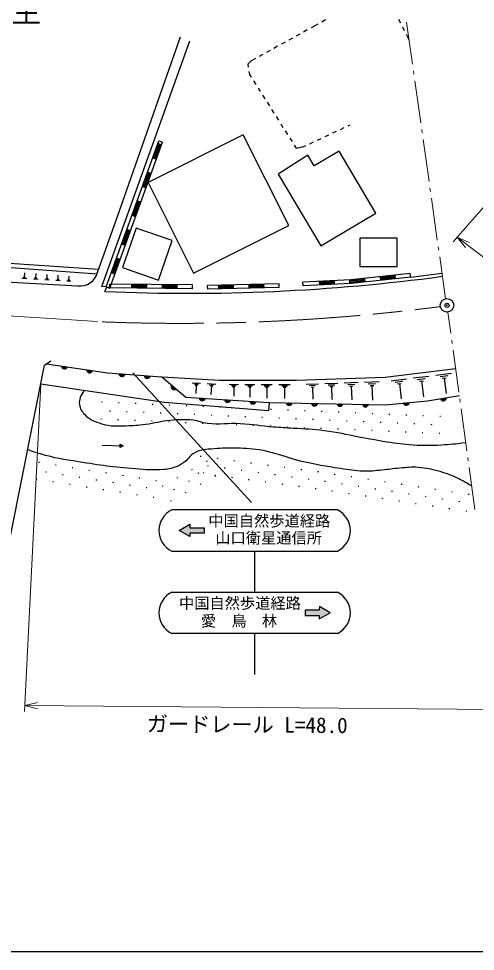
# Model space of a CAD drawing. Units: millimetres, scale not verified. Extents: x 40000 to 680000, y 20000 to 380000.
# Drawn here: x 109396 to 163350, y 205000 to 315156 of the extents above; entities that cross this region are included whole.
import ezdxf
from ezdxf.enums import TextEntityAlignment as Align

# ---------------------------------------------------------------- set-up
doc = ezdxf.new("R2010")
doc.units = ezdxf.units.MM
doc.header["$LTSCALE"] = 1000
doc.header["$PDMODE"] = 32
doc.header["$PDSIZE"] = 500
doc.linetypes.add('CHAIN', pattern=[18.5, 12, -1.5, 3.5, -1.5])
for name, color, linetype, lineweight in [('M-BGD', 7, 'Continuous', 25), ('M-BMK', 2, 'CHAIN', 13), ('M-BMK-HTXT', 7, 'Continuous', 13), ('M-BMK-SRVR', 3, 'Continuous', 25), ('M-STR-HTXT', 7, 'Continuous', 13), ('M-STR-STRC', 7, 'Continuous', 25), ('M-TTL-BAND', 7, 'Continuous', 25)]:
    doc.layers.add(name, color=color, linetype=linetype, lineweight=lineweight)
doc.layers.add('M-OTRS', color=6, linetype='Continuous')
doc.styles.add('ＭＳ ゴシック', font='')
doc.styles.get('ＭＳ ゴシック').set_extended_font_data('MS Gothic')

msp = doc.modelspace()

# ---------------------------------------------------------------- hatches: boundary and pattern name
at = {"layer": 'M-STR-STRC'}
for points in [[(129627, 254385), (129628, 254009), (128343, 254709), (129624, 255467), (129627, 255002), (131293, 255006), (131294, 254385)], [(144917, 244665), (144916, 244289), (146202, 244989), (144920, 245747), (144918, 245282), (143252, 245286), (143251, 244665)]]:
    msp.add_hatch(color=256, dxfattribs=at).paths.add_polyline_path(points)

# ---------------------------------------------------------------- linework, layer by layer
at = {"layer": 'M-BGD'}
for p, q in [((154543, 314617), (154321, 315065)), ((144477, 314358), (143936, 314060)), ((144760, 314516), (144477, 314358)), ((145633, 315003), (145196, 314760)), ((154987, 313721), (154765, 314169)), ((141746, 312855), (141308, 312614)), ((142622, 313337), (142184, 313096)), ((143498, 313819), (143060, 313578)), ((155515, 312655), (155209, 313273)), ((139993, 311891), (139555, 311650)), ((140870, 312373), (140432, 312132)), ((138241, 310927), (137803, 310686)), ((139117, 311409), (138679, 311168)), ((136824, 310147), (136456, 309795)), ((136456, 309795), (136518, 309425)), ((137365, 310445), (136824, 310147)), ((136601, 308932), (136664, 308562)), ((136664, 308562), (136874, 308230)), ((137142, 307808), (137410, 307386)), ((137678, 306964), (137946, 306541)), ((138213, 306119), (138481, 305697)), ((138749, 305275), (139017, 304852)), ((139285, 304430), (139553, 304008)), ((139820, 303586), (140088, 303164)), ((140356, 302741), (140624, 302319)), ((140892, 301897), (141160, 301475)), ((146495, 301652), (146948, 301865)), ((147400, 302077), (147853, 302290)), ((148305, 302502), (148578, 302631)), ((141428, 301053), (141695, 300630)), ((144685, 300802), (145137, 301015)), ((145590, 301227), (146043, 301440)), ((119728, 283495), (125951, 300719)), ((120151, 283342), (126374, 300567)), ((125317, 298701), (125929, 300394)), ((125402, 298670), (126013, 300363)), ((125486, 298640), (126098, 300333)), ((125571, 298609), (126182, 300302)), ((126267, 300271), (125844, 300424)), ((125951, 300719), (126374, 300567)), ((141963, 300208), (142174, 299877)), ((142174, 299877), (143054, 300037)), ((143054, 300037), (143327, 300165)), ((143780, 300377), (144232, 300590)), ((125232, 298731), (125656, 298578)), ((124094, 295315), (124705, 297008)), ((124178, 295284), (124790, 296977)), ((124263, 295254), (124875, 296947)), ((124348, 295223), (124959, 296916)), ((125044, 296886), (124621, 297038)), ((124009, 295346), (124432, 295193)), ((122871, 291929), (123482, 293622)), ((122955, 291899), (123567, 293591)), ((123040, 291868), (123651, 293561)), ((123125, 291837), (123736, 293530)), ((123821, 293500), (123398, 293653)), ((122786, 291960), (123209, 291807)), ((121647, 288543), (122259, 290236)), ((121732, 288513), (122344, 290206)), ((121817, 288482), (122428, 290175)), ((121901, 288452), (122513, 290144)), ((122598, 290114), (122174, 290267)), ((121563, 288574), (121986, 288421)), ((120424, 285157), (121036, 286850)), ((120509, 285127), (121121, 286820)), ((120594, 285096), (121205, 286789)), ((120678, 285066), (121290, 286759)), ((121374, 286728), (120951, 286881)), ((110354, 284422), (109790, 284453)), ((110220, 284571), (109939, 284586)), ((110080, 284578), (110110, 285142)), ((111686, 284349), (111143, 284379)), ((111558, 284493), (111286, 284507)), ((111422, 284500), (111452, 285044)), ((113000, 284277), (112475, 284306)), ((112876, 284415), (112614, 284430)), ((112745, 284423), (112774, 284947)), ((114294, 284206), (113789, 284234)), ((114175, 284340), (113922, 284353)), ((114048, 284346), (114076, 284852)), ((115455, 284265), (115212, 284278)), ((115333, 284271), (115360, 284758)), ((120340, 285188), (120763, 285035)), ((148636, 284318), (142978, 284044)), ((146729, 283775), (146707, 284224)), ((148527, 283862), (148505, 284312)), ((148643, 284228), (148510, 284222)), ((155666, 285062), (148636, 284318)), ((148643, 284228), (150305, 284404)), ((150315, 284315), (148650, 284138)), ((148657, 284049), (150324, 284225)), ((155713, 284614), (148671, 283869)), ((150343, 284046), (150296, 284494)), ((152086, 284683), (152133, 284236)), ((153885, 284783), (152095, 284594)), ((153895, 284694), (152105, 284504)), ((153904, 284604), (152114, 284415)), ((153914, 284515), (152124, 284325)), ((153923, 284425), (153876, 284873)), ((155713, 284614), (155666, 285062)), ((155713, 284614), (159405, 285110)), ((115569, 284137), (115083, 284163)), ((119728, 283495), (120151, 283342)), ((120148, 283345), (120152, 283795)), ((129937, 283253), (120148, 283345)), ((129941, 283703), (120152, 283795)), ((122741, 283770), (122737, 283321)), ((124538, 283394), (122738, 283411)), ((124539, 283484), (122739, 283501)), ((124540, 283664), (122740, 283681)), ((124539, 283574), (122740, 283591)), ((124537, 283304), (124541, 283754)), ((126341, 283737), (126337, 283287)), ((128138, 283360), (126338, 283377)), ((128139, 283540), (126339, 283557)), ((128138, 283450), (126339, 283467)), ((128140, 283630), (126340, 283647)), ((128137, 283270), (128141, 283720)), ((129937, 283253), (129941, 283703)), ((140179, 283852), (131718, 283638)), ((131729, 283189), (131718, 283638)), ((140191, 283402), (131729, 283189)), ((132982, 283670), (132993, 283220)), ((134783, 283626), (132984, 283580)), ((134785, 283536), (132986, 283490)), ((134788, 283446), (132988, 283400)), ((134790, 283356), (132991, 283310)), ((134792, 283266), (134781, 283716)), ((136580, 283761), (136592, 283311)), ((138382, 283717), (136583, 283671)), ((138384, 283627), (136585, 283581)), ((138387, 283537), (136587, 283491)), ((138389, 283447), (136589, 283401)), ((138391, 283357), (138380, 283807)), ((140191, 283402), (140179, 283852)), ((143000, 283594), (142978, 284044)), ((148671, 283869), (143000, 283594)), ((144909, 284137), (144931, 283688)), ((146712, 284135), (144914, 284047)), ((146716, 284045), (144918, 283958)), ((146720, 283955), (144922, 283868)), ((146725, 283865), (144927, 283778)), ((148514, 284132), (148650, 284138)), ((148657, 284049), (148518, 284042)), ((148523, 283952), (148664, 283959)), ((150334, 284136), (148664, 283959)), ((158693, 273052), (160519, 273278)), ((129900, 272145), (130891, 272092)), ((145574, 272070), (147110, 272123)), ((147859, 272149), (149495, 272205)), ((150242, 272231), (151982, 272291)), ((153408, 272400), (155227, 272624)), ((153891, 272228), (154801, 272341)), ((155990, 272718), (157871, 272951)), ((156489, 272541), (157430, 272658)), ((156754, 272335), (157224, 272393)), ((156989, 272364), (157221, 270483)), ((159178, 272880), (160090, 272993)), ((159434, 272680), (159890, 272737)), ((159662, 272709), (159888, 270883)), ((130141, 272008), (130636, 271981)), ((130258, 271878), (130506, 271864)), ((130382, 271871), (130328, 270881)), ((131682, 272048), (132687, 271994)), ((131926, 271909), (132429, 271882)), ((132045, 271777), (132296, 271763)), ((132171, 271770), (132116, 270764)), ((134260, 271968), (135363, 271966)), ((134536, 271830), (135087, 271829)), ((134673, 271691), (134949, 271691)), ((134811, 271691), (134809, 270588)), ((136115, 271965), (137315, 271963)), ((136415, 271814), (137015, 271813)), ((136564, 271664), (136864, 271663)), ((136714, 271664), (136712, 270464)), ((138064, 271961), (139365, 271959)), ((138389, 271798), (139040, 271797)), ((138551, 271635), (138877, 271635)), ((138714, 271635), (138712, 270334)), ((140145, 271958), (141486, 271955)), ((140480, 271789), (141150, 271788)), ((140647, 271622), (140983, 271621)), ((140815, 271621), (140813, 270281)), ((143381, 271994), (144822, 272043)), ((143748, 271826), (144468, 271851)), ((143934, 271652), (144294, 271665)), ((144114, 271658), (144164, 270218)), ((145964, 271891), (146732, 271917)), ((146163, 271705), (146547, 271719)), ((146355, 271712), (146408, 270176)), ((148275, 271958), (149093, 271987)), ((148487, 271761), (148896, 271775)), ((148691, 271768), (148748, 270133)), ((150685, 272029), (151554, 272059)), ((150910, 271819), (151344, 271834)), ((151127, 271826), (151187, 270087)), ((154146, 272029), (154601, 272085)), ((154374, 272057), (154598, 270238)), ((119177, 269898), (119276, 269894)), ((120133, 268857), (120233, 268853)), ((121175, 269814), (121275, 269809)), ((123173, 269729), (123273, 269724)), ((125171, 269644), (125271, 269640)), ((127169, 269559), (127269, 269555)), ((129168, 269474), (129267, 269470)), ((131166, 269389), (131266, 269385)), ((133164, 269304), (133264, 269300)), ((139159, 269050), (139258, 269045)), ((141157, 268965), (141257, 268960)), ((143155, 268880), (143255, 268876)), ((145153, 268795), (145253, 268791)), ((119092, 267900), (119192, 267896)), ((121090, 267815), (121190, 267811)), ((122131, 268772), (122231, 268768)), ((123088, 267731), (123188, 267726)), ((124130, 268687), (124229, 268683)), ((126128, 268602), (126228, 268598)), ((128126, 268517), (128226, 268513)), ((130124, 268433), (130224, 268428)), ((132122, 268348), (132222, 268343)), ((134121, 268263), (134220, 268259)), ((136119, 268178), (136219, 268174)), ((138117, 268093), (138217, 268089)), ((140115, 268008), (140215, 268004)), ((142113, 267923), (142213, 267919)), ((144112, 267838), (144211, 267834)), ((146110, 267753), (146210, 267749)), ((147151, 268710), (147251, 268706)), ((149150, 268625), (149249, 268621)), ((151148, 268540), (151248, 268536)), ((153146, 268455), (153246, 268451)), ((155144, 268371), (155244, 268366)), ((157142, 268286), (157242, 268281)), ((159140, 268201), (159240, 268197)), ((125086, 267646), (125186, 267641)), ((127084, 267561), (127184, 267557)), ((129083, 267476), (129183, 267472)), ((131081, 267391), (131181, 267387)), ((133079, 267306), (133179, 267302)), ((135077, 267221), (135177, 267217)), ((137075, 267136), (137175, 267132)), ((139074, 267051), (139174, 267047)), ((141072, 266967), (141172, 266962)), ((143070, 266882), (143170, 266877)), ((145068, 266797), (145168, 266793)), ((147066, 266712), (147166, 266708)), ((148108, 267669), (148208, 267664)), ((149065, 266627), (149165, 266623)), ((150106, 267584), (150206, 267579)), ((152104, 267499), (152204, 267495)), ((154103, 267414), (154202, 267410)), ((156101, 267329), (156201, 267325)), ((158099, 267244), (158199, 267240)), ((151063, 266542), (151163, 266538)), ((153061, 266457), (153161, 266453)), ((155059, 266372), (155159, 266368)), ((157057, 266287), (157157, 266283)), ((159056, 266203), (159156, 266198)), ((119261, 264793), (121759, 264686)), ((121376, 264515), (121392, 264890)), ((121759, 264686), (121376, 264515)), ((121392, 264890), (121759, 264686)), ((130841, 263491), (130940, 263477)), ((111756, 262772), (111855, 262756)), ((113733, 262463), (113831, 262448)), ((131605, 262881), (131692, 262930)), ((131701, 262368), (131800, 262355)), ((132824, 263229), (132923, 263216)), ((134806, 262967), (134905, 262954)), ((136789, 262705), (136888, 262692)), ((138772, 262443), (138871, 262430)), ((140755, 262182), (140854, 262169)), ((112590, 261629), (112689, 261614)), ((114566, 261321), (114665, 261306)), ((115709, 262155), (115807, 262140)), ((117685, 261847), (117784, 261831)), ((119661, 261539), (119760, 261523)), ((121637, 261230), (121736, 261215)), ((129863, 261898), (129950, 261947)), ((130579, 261508), (130678, 261495)), ((131226, 261519), (131313, 261568)), ((132562, 261246), (132661, 261233)), ((132588, 261140), (132675, 261189)), ((133684, 262106), (133783, 262093)), ((135667, 261845), (135766, 261832)), ((137650, 261583), (137749, 261570)), ((139632, 261321), (139732, 261308)), ((142738, 261920), (142837, 261907)), ((144704, 261675), (144803, 261660)), ((144720, 261658), (144819, 261645)), ((146682, 261377), (146781, 261362)), ((148660, 261079), (148759, 261064)), ((111448, 260796), (111547, 260780)), ((113424, 260487), (113523, 260472)), ((115400, 260179), (115499, 260164)), ((116543, 261013), (116641, 260998)), ((118519, 260705), (118617, 260689)), ((120495, 260396), (120594, 260381)), ((122471, 260088), (122570, 260073)), ((123613, 260922), (123712, 260907)), ((125589, 260614), (125688, 260598)), ((126380, 259931), (126467, 259980)), ((128122, 260914), (128209, 260963)), ((129484, 260535), (129571, 260584)), ((130847, 260156), (130934, 260205)), ((134545, 260984), (134644, 260971)), ((136527, 260722), (136626, 260709)), ((138510, 260461), (138609, 260448)), ((140493, 260199), (140592, 260186)), ((141615, 261059), (141714, 261046)), ((143598, 260798), (143697, 260784)), ((145544, 260537), (145643, 260522)), ((147522, 260239), (147621, 260224)), ((150637, 260782), (150736, 260767)), ((152615, 260484), (152714, 260469)), ((154593, 260186), (154692, 260171)), ((117376, 259871), (117475, 259855)), ((119353, 259562), (119451, 259547)), ((121329, 259254), (121427, 259239)), ((123305, 258946), (123404, 258930)), ((124447, 259780), (124546, 259764)), ((127743, 259552), (127830, 259601)), ((129105, 259173), (129192, 259222)), ((142476, 259937), (142575, 259924)), ((144407, 259697), (144505, 259682)), ((144459, 259675), (144558, 259662)), ((146384, 259399), (146483, 259385)), ((148362, 259102), (148461, 259087)), ((149500, 259942), (149599, 259927)), ((151477, 259644), (151576, 259629)), ((153455, 259346), (153554, 259331)), ((155433, 259048), (155532, 259034)), ((156571, 259888), (156670, 259874)), ((158548, 259591), (158647, 259576)), ((160526, 259293), (160625, 259278)), ((162504, 258995), (162603, 258980)), ((125281, 258638), (125380, 258622)), ((127364, 258189), (127451, 258238)), ((150340, 258804), (150439, 258789)), ((152317, 258506), (152416, 258491)), ((154295, 258208), (154394, 258194)), ((156273, 257911), (156372, 257896)), ((157411, 258751), (157510, 258736)), ((159388, 258453), (159487, 258438)), ((161366, 258155), (161465, 258140)), ((158251, 257613), (158349, 257598)), ((160228, 257315), (160327, 257300)), ((162206, 257018), (162305, 257003))]:
    msp.add_line(p, q, dxfattribs=at)
for points in [[(118716, 285195), (121104, 291923), (128499, 312992)], [(119592, 282936), (119804, 283491), (119242, 283520), (129624, 312535)], [(60082, 290240), (83439, 288266), (104174, 286567), (118845, 285559)], [(60135, 289728), (83399, 287780), (104137, 286081), (118662, 285017)], [(60357, 287594), (82727, 285821), (103523, 284295), (116384, 283591)], [(107697, 247059), (107089, 247491), (112463, 274234), (113189, 274757)], [(112684, 274393), (119890, 273323), (126294, 272843), (129144, 270457)], [(126294, 272843), (133137, 272470), (142224, 272454), (152707, 272817), (161020, 273843)], [(139008, 269814), (138910, 268825), (126614, 269804), (112009, 271974)], [(129144, 270457), (139008, 269814), (152710, 269560), (157685, 270025), (161459, 270629)]]:
    msp.add_lwpolyline(points, dxfattribs=at)
for points in [[(124694, 295821), (130060, 285097), (141300, 290722), (135935, 301446)], [(143554, 299019), (140053, 296795), (145095, 288322), (151608, 292198), (147251, 299520), (144296, 297761)], [(123260, 290414), (121660, 285756), (125936, 284288), (127536, 288946)], [(149714, 285869), (154133, 285869), (154133, 289247), (149714, 289247)]]:
    msp.add_lwpolyline(points, close=True, dxfattribs=at)
for centre, radius, start, end in [((116632, 285729), 2152, 263.38977, 345.65055), ((129492, 507336), 224618, 267.47382, 277.66692), ((114811, 274132), 354, 180.35335, 342.75853), ((114811, 274132), 283, 182.57739, 340.53449), ((114811, 274132), 212, 186.32372, 336.78817), ((114811, 274132), 142, 194.03545, 329.07644), ((114811, 274132), 100, 204.35311, 318.75878), ((117778, 273691), 354, 180.35335, 342.75853), ((117778, 273691), 283, 182.57739, 340.53449), ((117778, 273691), 212, 186.32372, 336.78817), ((117778, 273691), 142, 194.03545, 329.07644), ((117778, 273691), 100, 204.35311, 318.75878), ((121600, 273249), 354, 184.50826, 346.91344), ((121600, 273249), 283, 186.7323, 344.6894), ((121600, 273249), 212, 190.47862, 340.94307), ((121600, 273249), 142, 198.19035, 333.23134), ((121600, 273249), 100, 208.50801, 322.91368), ((124592, 273025), 354, 184.50826, 346.91344), ((124592, 273025), 283, 186.7323, 344.6894), ((124592, 273025), 212, 190.47862, 340.94307), ((124592, 273025), 142, 198.19035, 333.23134), ((124592, 273025), 100, 208.50801, 322.91368), ((127754, 271691), 354, 148.86543, 311.27061), ((127754, 271691), 283, 151.08947, 309.04657), ((127754, 271691), 212, 154.83579, 305.30024), ((127754, 271691), 142, 162.54752, 297.58851), ((127754, 271691), 100, 172.86519, 287.27085), ((131086, 270385), 354, 185.07034, 347.47552), ((131086, 270385), 283, 187.29438, 345.25148), ((131086, 270385), 212, 191.0407, 341.50515), ((131086, 270385), 142, 198.75243, 333.79342), ((131086, 270385), 100, 209.0701, 323.47576), ((134080, 270190), 354, 185.07034, 347.47552), ((134080, 270190), 283, 187.29438, 345.25148), ((134080, 270190), 212, 191.0407, 341.50515), ((134080, 270190), 142, 198.75243, 333.79342), ((134080, 270190), 100, 209.0701, 323.47576), ((137073, 269995), 354, 185.07034, 347.47552), ((137073, 269995), 283, 187.29438, 345.25148), ((137073, 269995), 212, 191.0407, 341.50515), ((137073, 269995), 142, 198.75243, 333.79342), ((137073, 269995), 100, 209.0701, 323.47576), ((159563, 270380), 354, 197.88869, 0.29387), ((159563, 270380), 283, 200.11273, 358.06983), ((159563, 270380), 212, 203.85906, 354.3235), ((159563, 270380), 142, 211.57079, 346.61177), ((159563, 270380), 100, 221.88845, 336.29411), ((141361, 269825), 354, 187.7319, 350.13708), ((141361, 269825), 283, 189.95594, 347.91304), ((141361, 269825), 212, 193.70227, 344.16672), ((141361, 269825), 142, 201.414, 336.45499), ((141361, 269825), 100, 211.73166, 326.13732), ((144361, 269769), 354, 187.7319, 350.13708), ((144361, 269769), 283, 189.95594, 347.91304), ((144361, 269769), 212, 193.70227, 344.16672), ((144361, 269769), 142, 201.414, 336.45499), ((144361, 269769), 100, 211.73166, 326.13732), ((147360, 269713), 354, 187.7319, 350.13708), ((147360, 269713), 283, 189.95594, 347.91304), ((147360, 269713), 212, 193.70227, 344.16672), ((147360, 269713), 142, 201.414, 336.45499), ((147360, 269713), 100, 211.73166, 326.13732), ((150359, 269657), 354, 187.7319, 350.13708), ((150359, 269657), 283, 189.95594, 347.91304), ((150359, 269657), 212, 193.70227, 344.16672), ((150359, 269657), 142, 201.414, 336.45499), ((150359, 269657), 100, 211.73166, 326.13732), ((155192, 269846), 354, 194.13824, 356.54341), ((155192, 269846), 283, 196.36227, 354.31938), ((155192, 269846), 212, 200.1086, 350.57305), ((155192, 269846), 142, 207.82033, 342.86132), ((155192, 269846), 100, 218.13799, 332.54366)]:
    msp.add_arc(centre, radius, start, end, dxfattribs=at)
for points, knots in [([(117098, 271218), (116756, 270634), (116478, 270241), (116587, 269580), (116672, 269067), (116831, 268766), (117196, 268395), (117823, 267757), (118358, 267572), (119213, 267307), (120298, 266970), (120976, 267068), (122111, 267082), (122996, 267093), (123491, 267148), (124369, 267259), (125520, 267403), (126143, 267642), (127299, 267739), (128352, 267828), (128952, 267866), (130005, 267771), (130680, 267710), (131020, 267441), (131694, 267371), (133205, 267212), (134067, 267440), (135585, 267355), (137110, 267269), (137953, 267075), (139475, 266954), (140394, 266881), (140910, 266874), (141829, 266810), (143265, 266711), (144076, 266710), (145504, 266522), (147117, 266310), (148002, 266074), (149603, 265785), (150885, 265555), (151597, 265387), (152885, 265193), (154102, 265010), (154786, 264892), (156015, 264825), (157314, 264754), (158047, 264755), (159346, 264825), (160470, 264885), (160862, 264929), (162214, 265102)], [0, 0, 0, 0, 1, 1, 1, 2, 2, 2, 3, 3, 3, 4, 4, 4, 5, 5, 5, 6, 6, 6, 7, 7, 7, 8, 8, 8, 9, 9, 9, 10, 10, 10, 11, 11, 11, 12, 12, 12, 13, 13, 13, 14, 14, 14, 15, 15, 15, 16, 16, 16, 17, 17, 17, 17]), ([(162919, 259944), (162218, 260378), (161998, 260502), (161379, 260806), (160560, 261208), (160078, 261400), (159201, 261655), (158205, 261943), (157627, 262075), (156592, 262151), (155737, 262213), (155253, 262134), (154398, 262071), (153582, 262010), (153132, 261900), (152317, 261831), (151455, 261757), (150971, 261664), (150107, 261703), (149047, 261750), (148459, 261865), (147409, 262023), (145607, 262294), (144595, 262450), (142822, 262871), (141561, 263171), (140889, 263470), (139636, 263800), (138927, 263987), (138536, 264133), (137810, 264232), (136652, 264391), (135993, 264421), (134824, 264441), (133773, 264458), (133182, 264414), (132134, 264328), (131638, 264288), (131351, 264294), (130869, 264168), (130420, 264051), (130181, 263906), (129813, 263624), (129525, 263403), (129452, 263182), (129172, 262951), (128794, 262641), (128574, 262450), (128115, 262279), (127519, 262056), (127166, 261941), (126530, 261895), (125229, 261800), (124492, 261873), (123192, 261975), (120552, 262181), (119078, 262385), (116467, 262823), (114695, 263121), (113677, 263221), (111960, 263752), (111369, 263935), (111154, 263993), (110458, 264257)], [0, 0, 0, 0, 1, 1, 1, 2, 2, 2, 3, 3, 3, 4, 4, 4, 5, 5, 5, 6, 6, 6, 7, 7, 7, 8, 8, 8, 9, 9, 9, 10, 10, 10, 11, 11, 11, 12, 12, 12, 13, 13, 13, 14, 14, 14, 15, 15, 15, 16, 16, 16, 17, 17, 17, 18, 18, 18, 19, 19, 19, 20, 20, 20, 21, 21, 21, 21])]:
    msp.add_open_spline(points, degree=3, knots=knots, dxfattribs=at)
at = {"layer": 'M-BMK'}
msp.add_lwpolyline([(61609, 283636), (88280, 281321), (119261, 279343)], dxfattribs=at)
msp.add_arc((128475, 518519), 239353, 267.79398, 277.37816, dxfattribs=at)
at = {"layer": 'M-BMK-HTXT'}
for p, q in [((155918, 309795), (155219, 314746)), ((156086, 308607), (156030, 309003)), ((156897, 302864), (156198, 307815)), ((157065, 301676), (157009, 302072)), ((157876, 295933), (157177, 300884)), ((158044, 294745), (157988, 295141)), ((158855, 289002), (158156, 293952)), ((164426, 293008), (160714, 288781)), ((159023, 287813), (158967, 288209)), ((159832, 282084), (159135, 287021)), ((160109, 280509), (160452, 277996)), ((160561, 277203), (160615, 276807)), ((160723, 276015), (161400, 271061)), ((161509, 270268), (161563, 269872)), ((161671, 269079), (162348, 264125)), ((162456, 263332), (162510, 262936)), ((162619, 262143), (163296, 257189))]:
    msp.add_line(p, q, dxfattribs=at)
at = {"layer": 'M-BMK-SRVR'}
msp.add_circle((159997, 281301), 800, dxfattribs=at)
at = {"layer": 'M-OTRS'}
msp.add_point((159997, 281301), dxfattribs=at)
at = {"layer": 'M-STR-HTXT'}
for p, q in [((161216, 289353), (189892, 267351)), ((161216, 289353), (162178, 288143)), ((161216, 289353), (162635, 288738)), ((112009, 271974), (110090, 233321)), ((110125, 234027), (111628, 234390)), ((110125, 234027), (166523, 233574)), ((110125, 234027), (111622, 233640))]:
    msp.add_line(p, q, dxfattribs=at)
at = {"layer": 'M-STR-STRC'}
for p, q in [((122874, 273341), (136894, 258022)), ((147054, 257126), (127490, 257126)), ((127490, 252266), (147054, 252266)), ((137272, 252266), (137272, 247406)), ((127490, 247406), (147054, 247406)), ((147054, 242546), (127490, 242546)), ((137272, 242546), (137272, 237686))]:
    msp.add_line(p, q, dxfattribs=at)
for points in [[(129627, 254385), (129628, 254009), (128343, 254709), (129624, 255467), (129627, 255002), (131293, 255006), (131294, 254385)], [(144917, 244665), (144916, 244289), (146202, 244989), (144920, 245747), (144918, 245282), (143252, 245286), (143251, 244665)]]:
    msp.add_lwpolyline(points, close=True, dxfattribs=at)
for centre, start, end in [((128651, 254696), 115.53815, 244.46185), ((145893, 254696), 295.53815, 64.46185), ((128651, 244976), 115.53815, 244.46185), ((145893, 244976), 295.53815, 64.46185)]:
    msp.add_arc(centre, 2693, start, end, dxfattribs=at)
at = {"layer": 'M-TTL-BAND'}
msp.add_line((40000, 205000), (579000, 205000), dxfattribs=at)

# ---------------------------------------------------------------- texts
at = {"layer": 'M-BGD', "insert": (104346, 314446), "char_height": 2566, "attachment_point": 8, "style": 'ＭＳ ゴシック'}
msp.add_mtext('\\T1.2;字\u3000蒲生', dxfattribs=at)
at = {"layer": 'M-STR-HTXT', "style": 'ＭＳ ゴシック'}
msp.add_text('ガードレール L=48.0', height=1833, rotation=359.54, dxfattribs=at).set_placement((136390, 230316), align=Align.BOTTOM_CENTER)
at = {"layer": 'M-STR-STRC', "style": 'ＭＳ ゴシック'}
for s, p in [('中国自然歩道経路', (139004, 254787)), ('山口衛星通信所', (138927, 252772)), ('中国自然歩道経路', (135541, 245067)), ('愛\u3000鳥\u3000林', (135432, 242968))]:
    msp.add_text(s, height=1320, dxfattribs=at).set_placement(p, align=Align.BOTTOM_CENTER)

doc.saveas('drawing.dxf')
